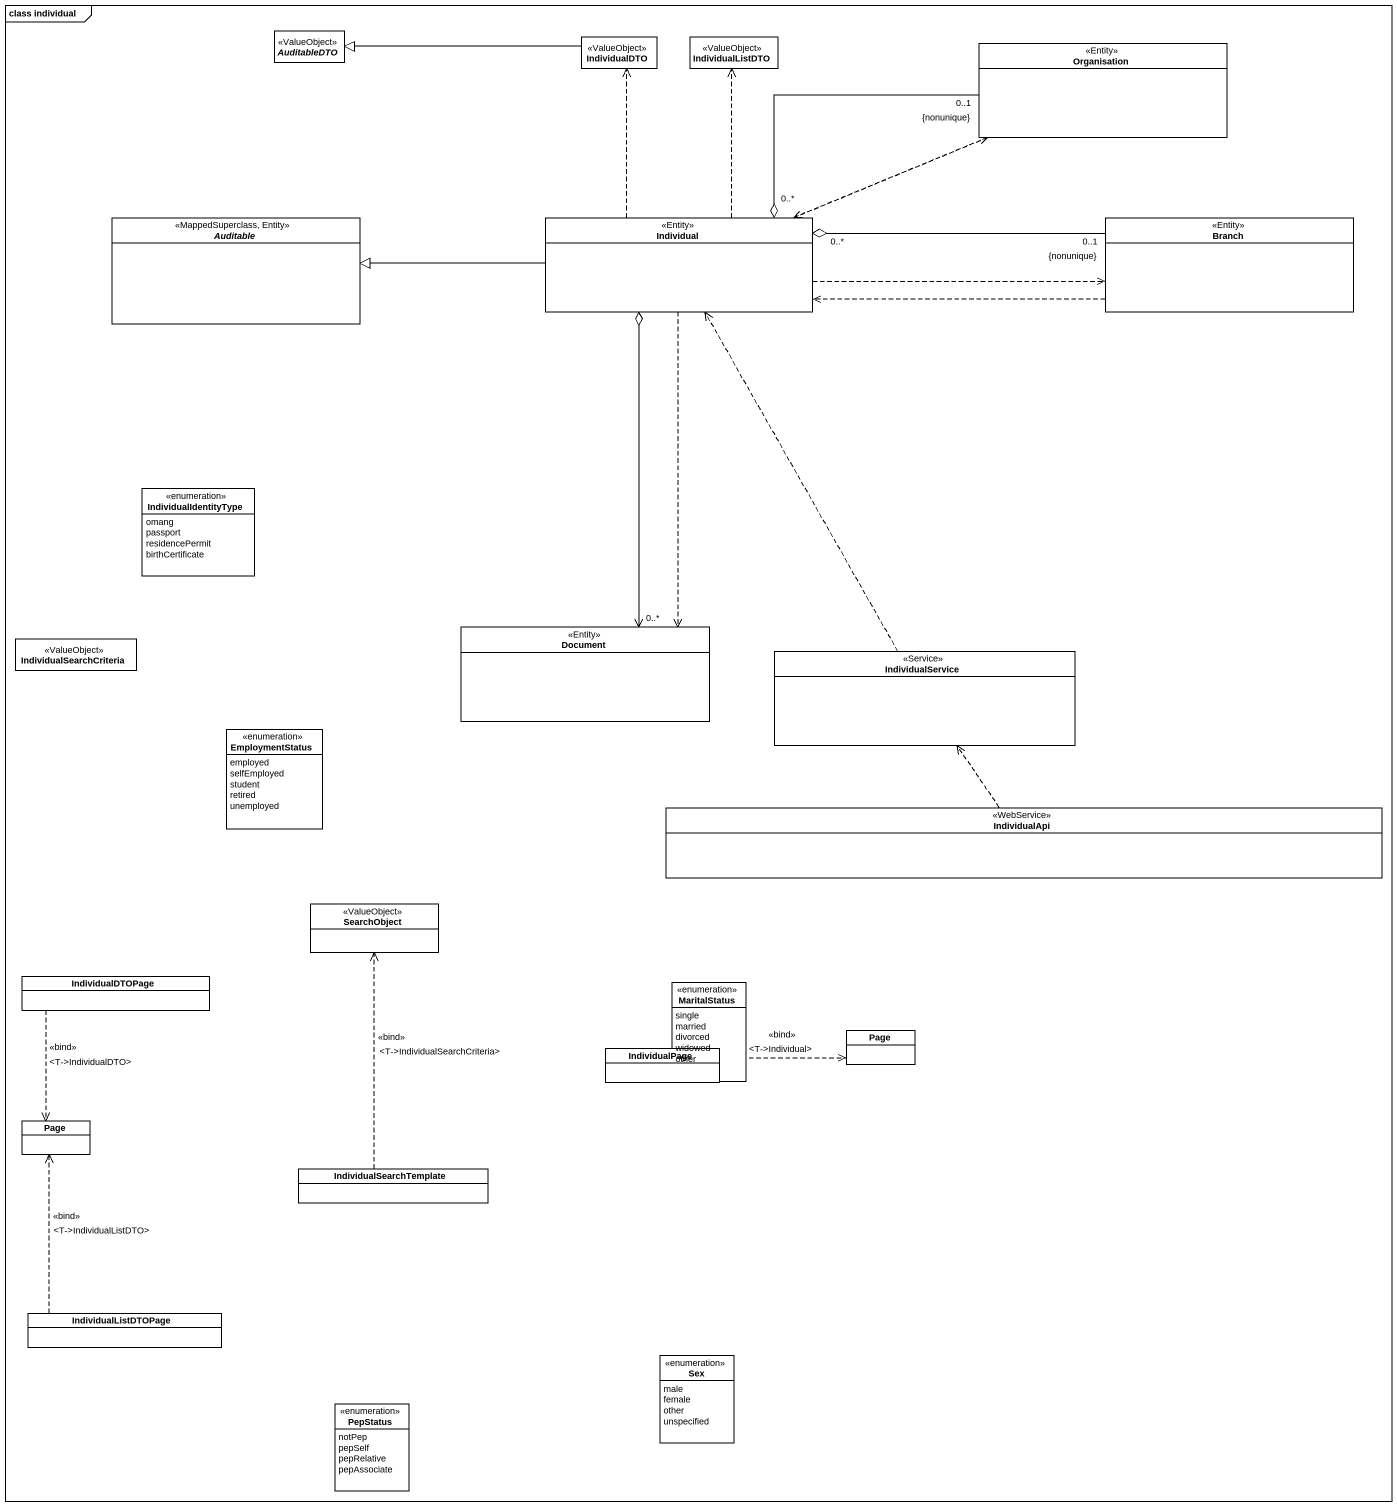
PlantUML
@startuml
mainframe class individual
hide circle
hide empty members
abstract class AuditableDTO <<ValueObject>>
class IndividualDTO <<ValueObject>>
class IndividualListDTO <<ValueObject>>
class Organisation <<Entity>>
abstract class Auditable <<MappedSuperclass, Entity>>
class Individual <<Entity>>
class Branch <<Entity>>
enum IndividualIdentityType {
  omang
  passport
  residencePermit
  birthCertificate
}
class IndividualSearchCriteria <<ValueObject>>
class Document <<Entity>>
class IndividualService <<Service>>
enum EmploymentStatus {
  employed
  selfEmployed
  student
  retired
  unemployed
}
class IndividualApi <<WebService>>
class SearchObject <<ValueObject>>
class IndividualDTOPage
enum MaritalStatus {
  single
  married
  divorced
  widowed
  other
}
class "Page" as Page_
class IndividualPage
class "Page" as Page__2
class IndividualSearchTemplate
class IndividualListDTOPage
enum Sex {
  male
  female
  other
  unspecified
}
enum PepStatus {
  notPep
  pepSelf
  pepRelative
  pepAssociate
}
IndividualDTO -left-|> AuditableDTO
Organisation .left.> Individual
Individual .up.> IndividualDTO
Individual .up.> IndividualListDTO
Individual "0..*" o-right- "0..1\n{nonunique}" Organisation
Individual .right.> Organisation
Individual -left-|> Auditable
Individual "0..*" o-right- "0..1\n{nonunique}" Branch
Individual .right.> Branch
Individual o--> "0..*" Document
Individual ..> Document
Branch .left.> Individual
IndividualService .up.> Individual
IndividualApi .up.> IndividualService
IndividualDTOPage ..> Page__2 : <<bind>>\n<T->IndividualDTO>
IndividualPage .right.> Page_ : <<bind>>\n<T->Individual>
IndividualSearchTemplate .up.> SearchObject : <<bind>>\n<T->IndividualSearchCriteria>
IndividualListDTOPage .up.> Page__2 : <<bind>>\n<T->IndividualListDTO>
@enduml
